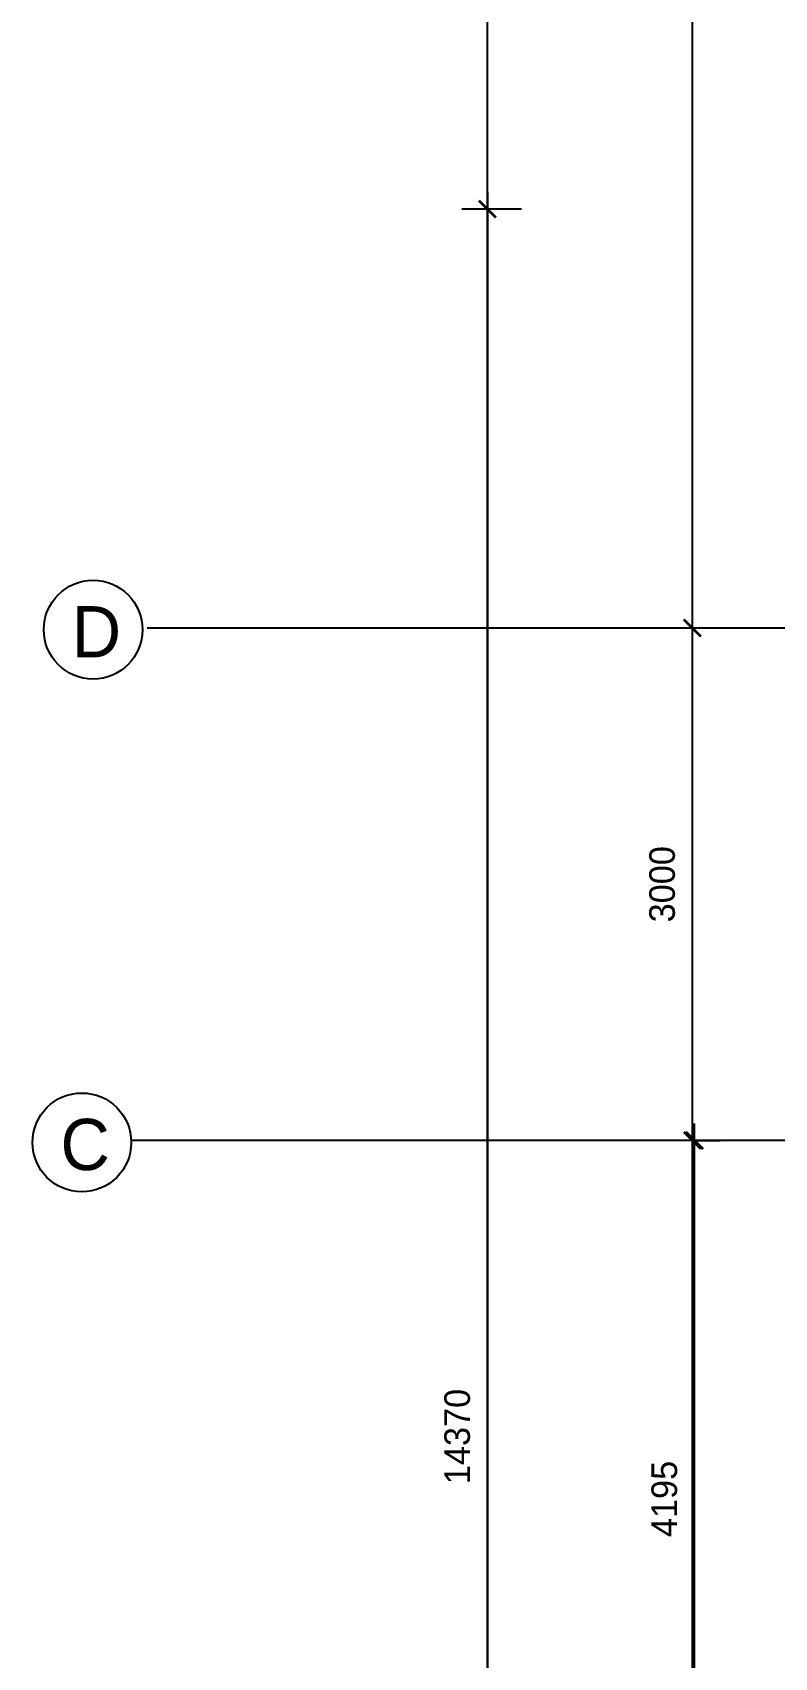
# Model space of a CAD drawing. Header units: millimetres. Extents: x 173236 to 801264, y -94969 to 615039.
# Drawn here: x 629411 to 633756, y 165536 to 175047 of the extents above; entities that cross this region are included whole.
import ezdxf
from ezdxf.enums import TextEntityAlignment as Align

# ---------------------------------------------------------------- set-up
doc = ezdxf.new("R2010")
doc.units = ezdxf.units.MM
doc.header["$MEASUREMENT"] = 0
doc.header["$PDMODE"] = 2
doc.layers.add('00-Def-points', color=7, linetype='Continuous', plot=False)
for name, color, linetype in [('VOX-A-ANNO-DIMS', 160, 'Continuous'), ('VOX-A-ANNO-GRID', 253, 'Continuous'), ('VOX-A-ANNO-GRID-LINE', 254, 'Continuous')]:
    doc.layers.add(name, color=color, linetype=linetype)
doc.styles.add('1.5 mm Rotis Annotative', font='', dxfattribs={"height": 1.5})
doc.styles.get('1.5 mm Rotis Annotative').set_extended_font_data('Rotis Sans Serif')
doc.dimstyles.new('1.5 mm Rotis Annotative', dxfattribs={"dimtxt": 1.5, "dimasz": 1, "dimexe": 1.5, "dimexo": 0, "dimgap": 1, "dimtad": 1, "dimdec": 0, "dimrnd": 5, "dimzin": 0, "dimdsep": 46, "dimtxsty": '1.5 mm Rotis Annotative', "dimblk": 'ARCHTICK', "dimcen": 0.09, "dimdle": 1, "dimadec": 0, "dimazin": 0, "dimtfac": 1, "dimtdec": 0, "dimtofl": 0, "dimtmove": 1, "dimatfit": 3, "dimfxl": 2, "dimfxlon": 1, "dimtolj": 1, "dimtzin": 0, "dimarcsym": 0})

# ---------------------------------------------------------------- blocks, each defined once
blk = doc.blocks.new('VOX-A-GRID-TAG')
at = {"layer": 'VOX-A-ANNO-GRID'}
blk.add_circle((0, 0), 1.447, dxfattribs=at)
at = {"layer": 'VOX-A-ANNO-GRID', "style": '1.5 mm Rotis Annotative'}
blk.add_attdef('O1', text='', height=1.5, dxfattribs=at).set_placement((0.097, -0.81), align=Align.CENTER)
blk = doc.blocks.new('dd')
at = {"layer": 'VOX-A-ANNO-GRID-LINE', "transparency": 33554610}
for p, q in [((725773.9, 159771.3), (698032.9, 159771.3)), ((725680.4, 156772.6), (697939.5, 156772.6))]:
    blk.add_line(p, q, dxfattribs=at)
at = {"xscale": 199.8152530431017, "yscale": 199.8152530431017, "zscale": 199.8152530431017}
for p, values in [((697716.5, 159761.8), {'O1': 'D'}), ((697650.6, 156760.8), {'O1': 'C'})]:
    blk.add_blockref('VOX-A-GRID-TAG', p, dxfattribs=at).add_auto_attribs(values)
blk = doc.blocks.new('_ArchTick')
at = {"color": 0, "linetype": 'ByBlock', "const_width": 0.15}
blk.add_lwpolyline([(-0.5, -0.5), (0.5, 0.5)], dxfattribs=at)
blk = doc.blocks.new('*D483')
at = {"layer": 'Defpoints', "color": 0, "transparency": 16777216}
for p in [(633274.5, 168562.6), (633287.2, 168562.6), (633287.2, 164366)]:
    blk.add_point(p, dxfattribs=at)
at = {"layer": 'VOX-A-ANNO-DIMS', "color": 0, "lineweight": -2, "transparency": 16777216}
for p, q in [((633287.2, 164266), (633287.2, 168662.6)), ((633274.5, 168562.6), (633437.2, 168562.6)), ((633287.2, 164366), (633437.2, 164366))]:
    blk.add_line(p, q, dxfattribs=at)
at = {"layer": 'VOX-A-ANNO-DIMS', "color": 0, "lineweight": -2, "transparency": 16777216, "xscale": 100, "yscale": 100, "zscale": 100}
for p, rotation in [((633287.2, 168562.6), 90), ((633287.2, 164366), 270)]:
    blk.add_blockref('_ArchTick', p, dxfattribs=dict(at, rotation=rotation))
at = {"layer": 'VOX-A-ANNO-DIMS', "color": 0, "transparency": 16777216, "insert": (633111, 166464.3), "char_height": 150, "attachment_point": 5, "rotation": 90, "style": '1.5 mm Rotis Annotative'}
blk.add_mtext('\\A1;4195', dxfattribs=at)
blk = doc.blocks.new('*D484')
at = {"layer": 'Defpoints', "color": 0, "transparency": 16777216}
for p in [(633274.5, 171561.3), (633287.2, 171561.3), (633274.5, 168562.6)]:
    blk.add_point(p, dxfattribs=at)
at = {"layer": 'VOX-A-ANNO-DIMS', "color": 0, "lineweight": -2, "transparency": 16777216}
for p, q in [((633274.5, 168462.6), (633274.5, 171661.3)), ((633287.2, 171561.3), (633124.5, 171561.3)), ((633274.5, 168562.6), (633424.5, 168562.6))]:
    blk.add_line(p, q, dxfattribs=at)
at = {"layer": 'VOX-A-ANNO-DIMS', "color": 0, "lineweight": -2, "transparency": 16777216, "xscale": 100, "yscale": 100, "zscale": 100}
for p, rotation in [((633274.5, 171561.3), 90), ((633274.5, 168562.6), 270)]:
    blk.add_blockref('_ArchTick', p, dxfattribs=dict(at, rotation=rotation))
at = {"layer": 'VOX-A-ANNO-DIMS', "color": 0, "transparency": 16777216, "insert": (633098.3, 170062), "char_height": 150, "attachment_point": 5, "rotation": 90, "style": '1.5 mm Rotis Annotative'}
blk.add_mtext('\\A1;3000', dxfattribs=at)
blk = doc.blocks.new('*D440')
at = {"layer": 'Defpoints', "color": 0, "transparency": 16777216}
for p in [(634901, 174013.7), (632074.5, 159645.6), (634901, 159645.6)]:
    blk.add_point(p, dxfattribs=at)
at = {"layer": 'VOX-A-ANNO-DIMS', "color": 0, "lineweight": -2, "transparency": 16777216}
for p, q in [((632074.5, 174113.7), (632074.5, 159545.6)), ((632274.5, 174013.7), (631924.5, 174013.7)), ((632274.5, 159645.6), (631924.5, 159645.6))]:
    blk.add_line(p, q, dxfattribs=at)
at = {"layer": 'VOX-A-ANNO-DIMS', "color": 0, "lineweight": -2, "transparency": 16777216, "xscale": 100, "yscale": 100, "zscale": 100}
for p, rotation in [((632074.5, 174013.7), 90), ((632074.5, 159645.6), 270)]:
    blk.add_blockref('_ArchTick', p, dxfattribs=dict(at, rotation=rotation))
at = {"layer": 'VOX-A-ANNO-DIMS', "color": 0, "transparency": 16777216, "insert": (631898.3, 166829.7), "char_height": 150, "attachment_point": 5, "rotation": 90, "style": '1.5 mm Rotis Annotative'}
blk.add_mtext('\\A1;14370', dxfattribs=at)
blk = doc.blocks.new('DIM')
at = {"layer": '00-Def-points'}
for points in [[(632074.5, 177389.1), (657199.6, 177389.1), (657199.6, 155864.9), (632074.5, 155864.9)], [(633274.5, 176189.1), (655999.6, 176189.1), (655999.6, 157064.9), (633274.5, 157064.9)]]:
    blk.add_lwpolyline(points, close=True, dxfattribs=at)
at = {"layer": 'VOX-A-ANNO-DIMS'}
dim = blk.add_aligned_dim(p1=(634901, 174013.7), p2=(634901, 159645.6), distance=-2826.5, dimstyle='1.5 mm Rotis Annotative', dxfattribs=at)
dim.commit()
dim.dimension.update_dxf_attribs({"geometry": '*D440', "text_midpoint": (631898.3, 166829.7)})
for base, p1, p2, picture, middle in [((633274.5, 171561.3), (633274.5, 168562.6), (633287.2, 171561.3), '*D484', (633098.3, 170062)), ((633287.2, 168562.6), (633287.2, 164366), (633274.5, 168562.6), '*D483', (633111, 166464.3))]:
    dim = blk.add_linear_dim(base=base, p1=p1, p2=p2, angle=270, dimstyle='1.5 mm Rotis Annotative', dxfattribs=at)
    dim.commit()
    dim.dimension.update_dxf_attribs({"geometry": picture, "text_midpoint": middle})

msp = doc.modelspace()

# ---------------------------------------------------------------- block references
msp.add_blockref('DIM', (0, 0))
at = {"layer": 'VOX-A-ANNO-GRID-LINE'}
msp.add_blockref('dd', (-67950.9, 11790), dxfattribs=at)

doc.saveas('drawing.dxf')
